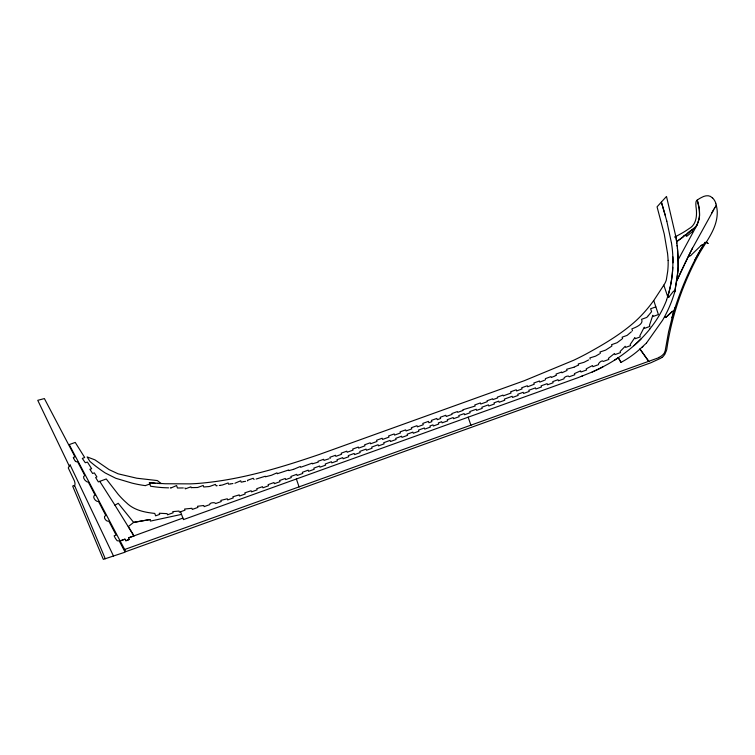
<?xml version="1.0" encoding="UTF-8"?>
<svg xmlns="http://www.w3.org/2000/svg" width="755" height="755" viewBox="0 0 755 755"><rect width="100%" height="100%" fill="white"/><g stroke="black" fill="none" stroke-linecap="round" stroke-linejoin="round"><path stroke-width="1.13" d="M671.525 243.308L672.139 247.791A107.54 98.763 76.5 0 1 672.837 256.804A111.174 102.104 76.5 0 1 672.922 262.825L672.79 267.336A113.675 104.398 76.5 0 1 667.713 296.621L666.542 299.905M677.197 277.368L677.471 275.188A99.424 91.308 76.5 0 0 678.141 266.685L677.641 250.377M676.99 278.888L674.791 291.741A124.566 114.401 76.5 0 1 664.57 316.704A87.759 80.596 76.5 0 1 662.55 320.299L646.497 342.996M668.147 260.352A78.227 71.848 76.5 0 1 667.722 271.177L666.316 279.945A19.772 18.158 76.5 0 1 664.74 283.635L663.805 285.135L667.694 296.63L668.93 297.055L673.441 291.298L674.791 291.741L677.848 271.507A93.809 86.145 76.5 0 0 678.122 266.996L678.16 265.986A106.814 98.103 76.5 0 0 678.103 257.313L677.877 253.482M673.413 312.561L668.6 331.756L665.127 351.132A6.729 6.182 76.5 0 1 664.693 352.236M671.903 317.732C679.717 291.741 690.061 266.298 704.519 243.261M673.526 312.192L672.497 311.286L665.74 317.515L664.57 316.704L665.74 317.515L672.497 311.286L673.639 311.824M692.826 231.19L692.363 230.02L692.703 231.398L687.041 236.079M673.979 310.777L675.027 307.615M75.604 461.286L75.679 461.362A2.237 2.057 76.5 0 0 76.415 461.758L77.661 461.871L84.824 475.499C81.474 476.452 85.4 482.077 88.392 482.275L95.149 495.148C91.591 495.941 95.366 502.047 98.499 501.509L105.823 515.457C102.416 516.212 105.86 522.045 108.88 521.261L116.147 535.078L114.128 535.814L115.373 538.353L117.185 540.75L119.224 540.939L125.122 552.16L105.256 558.728L74.66 485.682A5.747 5.285 76.5 0 0 74.971 483.455A11.835 10.872 76.5 0 0 74.424 480.916L68.261 467.911L70.121 464.986L113.486 556.01M696.78 225.358L698.97 219.233A21.178 19.451 76.5 0 0 699.574 215.279L699.224 208.842L697.252 200.15M696.789 225.33L695.648 226.613A50.33 46.225 76.5 0 1 693.109 229.02L687.899 233.342M678.188 259.748L696.582 225.811C700.914 217.865 699.932 208.446 697.261 200.141M696.591 225.773C695.77 228.689 685.691 232.04 686.191 236.051C687.428 236.777 684.747 232.814 682.822 237.183M676.669 281.058L689.777 253.472M677.669 278.869L684.238 264.76M684.917 263.344L688.503 256.03L690.655 255.567L701.197 245.403L703.622 244.686L701.197 245.403M663.805 285.145L653.745 300.547L658.407 314.552L653.217 316.42L652.83 315.288L649.47 325.292L649.857 326.434L644.657 328.302L644.27 327.17L639.853 335.767L640.24 336.909L635.248 338.702L634.861 337.57L630.208 344.469L630.604 345.611L625.612 347.404L625.225 346.271L620.129 351.471L620.516 352.604L614.9 354.623L614.513 353.491L608.436 358.314L608.823 359.446L603.207 361.466C602.801 359.352 597.686 363.259 598.47 364.674L592.854 366.694L592.467 365.562L586.22 368.846L586.607 369.978L580.991 371.998L580.604 370.865A53.983 49.575 76.5 0 0 579.434 371.366L574.413 373.612L574.8 374.754L569.185 376.773C568.94 374.839 563.051 377.198 564.004 378.812L558.389 380.831L558.002 379.69L552.735 381.643L553.122 382.776L547.507 384.795L547.12 383.663L541.099 385.852L541.486 386.985L535.871 389.004L535.484 387.872L528.83 390.278L529.217 391.42L523.602 393.44L523.215 392.298L517.76 394.28L518.147 395.412L512.541 397.432L512.154 396.3L504.349 399.121L504.736 400.254L499.121 402.273L498.734 401.141L494.025 402.84L494.412 403.972L488.806 405.992L488.419 404.859L481.85 407.228L482.237 408.361L476.622 410.38L476.235 409.248L469.761 411.588L470.148 412.721L464.533 414.74L464.146 413.608L458.776 415.543L459.163 416.684L453.557 418.695L453.17 417.562L447.309 419.686L447.696 420.828L442.09 422.838L441.703 421.705L438.353 422.923L438.74 424.055L433.332 425.999L432.945 424.867L429.954 425.962L430.341 427.094L424.735 429.114L424.348 427.981L418.496 430.105L418.883 431.237L413.268 433.257L412.881 432.124L407.162 434.21L407.549 435.342L401.934 437.362L401.547 436.23L395.705 438.372L396.092 439.504L390.477 441.524L390.09 440.382L383.71 442.723L384.097 443.864L378.481 445.884L378.095 444.742L371.677 447.102L372.064 448.243L366.449 450.254L366.062 449.121L359.776 451.433L360.163 452.575L354.557 454.595L354.17 453.453L348.319 455.605L348.706 456.747L343.1 458.766L342.713 457.624L337.004 459.729L337.391 460.861L331.775 462.881L331.388 461.749L325.235 464.004L325.622 465.146L320.007 467.166L319.62 466.024L313.816 468.147L314.203 469.289L308.587 471.309L308.2 470.167L302.359 472.309L302.746 473.451L297.13 475.471L296.743 474.329L290.892 476.462L291.279 477.594L285.664 479.614L285.277 478.481L279.595 480.529L279.982 481.671L274.367 483.691L273.98 482.549L268.129 484.653L268.516 485.795L262.9 487.815L262.514 486.673L256.728 488.721L257.115 489.853L251.509 491.873L251.122 490.741L244.818 492.855L245.196 493.987L239.59 496.007L239.203 494.874A58.541 53.765 76.5 0 1 238.023 495.242L232.87 496.771L233.257 497.904L227.651 499.923L227.264 498.791L220.838 500.405L221.224 501.537L215.609 503.557C215.317 501.858 208.833 502.773 209.748 504.623L204.133 506.643L203.746 505.51L197.527 506.275L197.914 507.407L192.298 509.427L191.912 508.285L184.597 509.049L184.984 510.182L179.379 512.201L178.992 511.069L172.753 511.635L173.14 512.777L167.525 514.797L167.138 513.655L159.277 513.24L159.664 514.381L155.605 515.835L154.784 513.419C144.592 512.352 133.937 510.22 126.396 502.688A67.044 61.58 76.5 0 1 124.245 500.735A89.439 82.144 76.5 0 1 118.167 494.308L106.257 478.972L98.339 481.888L95.64 477.537L96.904 476.943L94.328 472.875L92.62 473.489L89.854 469.27L91.657 468.742L87.457 462.098L85.277 462.711L82.314 458.427L84.683 457.502L75.245 442.43L69.215 444.601L125.802 551.66L650.744 362.815L660.191 358.493A20.319 18.658 76.5 0 0 660.984 358.012A25.783 23.679 76.5 0 0 661.861 357.426M690.032 252.972L690.532 251.972M691.287 250.509L690.787 251.481M692.033 249.065L691.542 250.028M694.845 260.069L699.139 252.17M692.288 248.584L716.25 205.19L715.721 203.35M692.533 248.102L688.466 256.077L690.655 255.567M664.787 354.048L665.693 352.283A16.572 15.223 76.5 0 0 666.788 349.254C671.318 317.798 681.586 287.513 696.167 259.286A142.129 130.53 76.5 0 1 698.026 255.851C705.5 242.025 717.259 229.143 717.25 212.523A16.157 14.836 76.5 0 0 717.212 211.07A29.69 27.265 76.5 0 0 716.618 206.823L716.25 205.19M711.521 213.297L713.494 209.871M714.173 208.72L714.853 207.549M699.772 251.075L705.095 242.355L705.982 242.695L705.095 242.355L704.613 243.11M70.121 464.986L69.337 466.203L37.75 400.32L44.385 398.574L75.009 456.832L73.301 457.407L73.537 458.002M648.262 315.722L651.593 311.673L650.612 308.767L655.802 306.898M647.988 316.034L646.79 317.43L641.599 319.299C644.043 324.225 635.248 327.594 631.897 328.85L632.492 330.86M646.488 342.996L639.966 349.055A110.617 101.595 76.5 0 1 633.209 354.623A110.164 101.17 76.5 0 1 628.471 357.955A110.381 101.368 76.5 0 1 624.791 360.267L621.016 362.4L618.279 357.691A183.578 168.601 76.5 0 0 633.813 345.733A156.313 143.554 76.5 0 0 641.014 338.938L643.317 336.551A135.976 124.886 76.5 0 0 649.847 329.048M641.976 347.46L642.93 346.611M697.063 200.302L696.506 200.849A2.331 2.142 76.5 0 0 696.119 201.557L696.044 201.811A12.184 11.193 76.5 0 0 695.94 205.577A32.097 29.473 76.5 0 0 695.968 206.455C697.167 214.373 696.997 224.443 688.89 228.737A99.122 91.034 76.5 0 1 682.416 232.899L674.932 237.032L675.942 236.9L676.858 243.204M631.425 331.738L627.122 335.38L622.129 337.183L622.611 338.58M687.55 233.597L676.65 241.638L677.584 249.773M682.199 237.636L679.821 239.373M622.016 339.014L617.137 342.695L611.522 344.714L611.965 346.016M678.698 240.175L679.245 239.779M678.16 240.562L676.65 241.638M611.248 346.488L605.642 350.112L599.989 352.009L600.433 353.321M621.016 362.4L618.279 357.691A166.704 153.105 76.5 0 1 614.523 360.163L613.258 360.956A179.218 164.59 76.5 0 1 608.124 364.004L602.886 366.864A215.656 198.055 76.5 0 1 592.147 372.017L578.358 377.547L183.446 519.61L180.549 511.777M99.736 481.322L114.968 505.208L118.224 503.283L133.626 522.385L149.99 519.534L150.424 521.101L181.445 514.41M599.527 353.859L595.572 356.162L589.872 357.917L590.146 359.135M588.57 359.965L583.992 362.315L578.255 363.967L578.604 364.986M658.813 357.691L124.66 549.489M578.085 365.241L574.262 367.072M574.036 367.175L566.646 369.289L567.043 370.45L561.956 372.791L561.701 372.036L556.086 374.055L556.303 375.329M555.755 375.575L554.859 375.971M554.274 376.226L551.329 377.491L551.027 376.603L545.412 378.623L545.346 379.935M544.421 380.303L539.816 382.096L539.447 381.011L533.832 383.021L534.247 384.238L527.641 386.777L527.292 385.758L521.677 387.777L522.064 388.9L516.637 390.958L516.231 389.788L510.616 391.807L511.041 393.034L503.245 395.884L502.981 395.101L497.366 397.121L497.639 397.923L492.93 399.621L492.647 398.782L487.032 400.801L487.324 401.651L480.756 404.029L480.388 402.934L474.772 404.954L475.15 406.048L462.843 409.776L463.06 410.409L457.69 412.343L457.426 411.569L451.811 413.589L452.075 414.372L446.224 416.477L445.809 415.278L440.203 417.298L440.609 418.496L437.258 419.704L436.834 418.44L431.426 420.384L431.851 421.658L428.859 422.734L428.406 421.394L422.791 423.413L423.253 424.754L417.392 426.868L416.996 425.697L411.381 427.717L411.777 428.887L406.058 430.954L405.68 429.869L400.075 431.888L400.443 432.974L394.582 435.088L394.195 433.946L388.58 435.965L388.976 437.117L382.587 439.429L382.181 438.24L376.575 440.259L376.981 441.467L370.554 443.798L370.214 442.789L364.599 444.808L364.948 445.837L358.653 448.121L358.295 447.064L352.679 449.083L353.038 450.131L347.177 452.236L346.809 451.169L341.203 453.189L341.571 454.265L335.852 456.36L335.484 455.284L329.869 457.303L330.237 458.37M124.962 539.164L120.13 540.929L124.962 539.164L125.887 540.75L129.199 539.466L128.68 537.815L133.946 535.89L114.958 505.218M125.887 540.75L129.199 539.466M581.142 376.518L582.53 375.99M128.68 537.815L182.965 518.043M145.319 485.607L149.83 484.012L149.396 482.671L165.043 483.747L190.052 483.87A263.061 241.591 76.5 0 0 197.3 483.502C239.137 480.274 279.643 467.968 319.176 454.51L524.31 380.699L573.63 360.286A353.548 324.697 76.5 0 0 586.541 353.784C603.981 344.204 621.356 334.021 636.154 320.592A145.441 133.569 76.5 0 0 653.707 300.528M328.963 458.804L323.999 460.399L323.621 459.295L318.015 461.305L318.28 462.107L312.353 463.844L312.126 463.192L300.65 467.298L300.367 466.477L293.742 469.28M105.275 558.719L103.322 559.361L72.725 486.267A1.312 1.199 76.5 0 1 73.546 485.531L74.49 486.135M293.572 469.327L288.901 470.62L288.684 469.978L277.283 473.734L276.981 472.838L271.498 475.254L265.449 476.792L265.269 476.254L256.171 479.038M254.095 479.519L253.18 478.274L247.564 480.293L247.621 480.897M245.583 481.312L244.224 481.577M243.676 481.681L241.175 482.152L240.703 480.775L234.937 483.238M149.981 519.534L133.626 522.385L128.303 526.612L133.946 535.89M232.927 483.559L232.389 483.644M231.851 483.728L230.766 483.889M230.218 483.974L228.595 484.21L228.161 482.936L222.555 484.955A19.705 18.092 76.5 0 1 221.47 485.163L220.234 485.333M674.923 237.032L675.942 236.891L676.603 241.355M220.073 485.352L219.28 485.446M217.176 485.701L216.657 485.767M216.138 485.824L215.383 484.389L209.777 486.409A10.089 9.268 76.5 0 1 208.729 486.579L203.737 486.984L203.227 485.474L197.612 487.494L193.072 487.607M192.449 487.636L191.204 487.702L190.911 486.833L185.296 488.853L184.975 487.919M183.333 487.947L177.434 487.994L176.595 485.531L171.111 487.919M170.772 487.909L170.281 487.9M168.62 487.853L164.656 487.711A141.713 130.143 76.5 0 1 156.011 486.984L150.547 486.229L149.396 482.671M160.39 483.596L158.833 483.53M157.295 483.445L158.059 483.493M154.313 483.228L155.049 483.285M152.869 483.087L153.595 483.162M152.161 483.011L150.764 482.851M673.441 291.298L674.791 291.751M668.93 297.055L667.703 296.621A112.457 103.284 76.5 0 0 672.762 267.336M708.039 243.431L706.312 242.157L707.973 243.45M161.183 483.625L157.399 480.576L136.797 478.217L118.12 473.819L109.116 469.629L94.922 459.852L87.136 456.935L89.873 461.399L92.28 463.428A163.146 149.83 76.5 0 0 105.219 472.96L115.808 478.283L132.04 483.115A139.996 128.567 76.5 0 0 145.319 485.625M712.352 197.895C709.53 194.611 704.792 195.517 701.508 197.499A27.539 25.293 76.5 0 0 697.252 200.122M468.166 417.185L470.95 425.386M296.375 478.981L299.093 486.975M666.816 221.13L661.371 202.047L666.495 196.451L675.923 236.91M665.287 215.279L661.361 202.076L657.058 206.832L664.249 234.041L667.524 253.265M666.816 221.13L671.525 243.308M677.122 245.271L677.235 246.234M677.424 248.018L677.82 252.727M668.099 260.352L668.062 259.541A93.611 85.976 76.5 0 0 667.524 253.265M712.456 197.772A13.769 12.646 76.5 0 1 715.844 203.312M672.837 256.804A111.051 101.982 76.5 0 1 672.922 262.825M664.796 352.311A13.949 12.807 76.5 0 1 658.728 357.464M666.665 299.961A110.39 101.387 76.5 0 1 649.772 328.963M641.014 338.938A156.276 143.526 76.5 0 1 633.804 345.714M618.279 357.691A166.6 153.001 76.5 0 1 614.523 360.163M602.886 366.864A215.515 197.923 76.5 0 1 592.156 372.017M664.834 354.076A11.533 10.589 76.5 0 1 661.946 357.559M75.5 461.38A9.749 8.956 76.5 0 1 73.612 457.974M648.79 361.409L639.966 349.055L648.79 361.409"/></g></svg>
